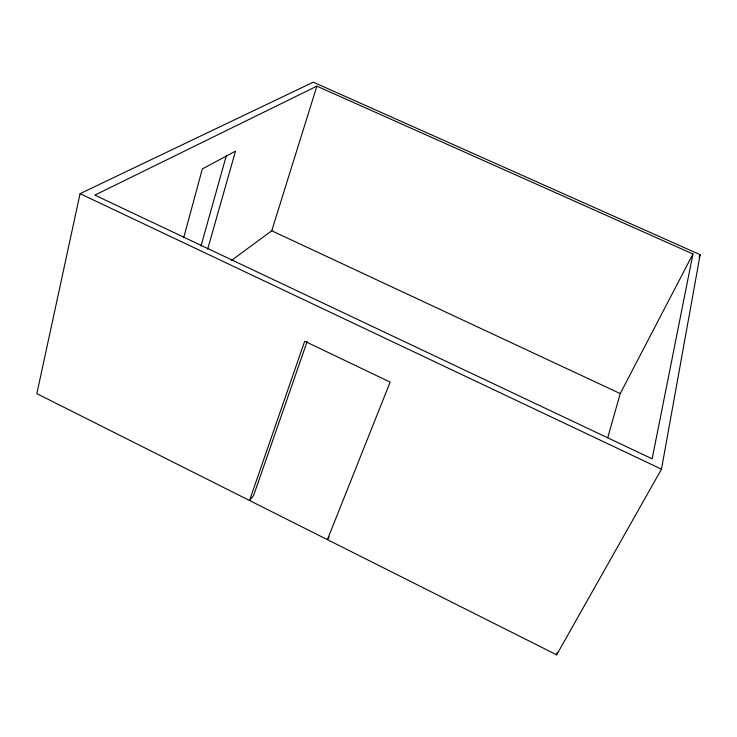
<?xml version="1.0" encoding="UTF-8"?>
<svg xmlns="http://www.w3.org/2000/svg" width="737" height="737" viewBox="0 0 737 737"><rect width="100%" height="100%" fill="white"/><g stroke="black" fill="none" stroke-linecap="round" stroke-linejoin="round"><path stroke-width="1.11" d="M661.476 469.183L700.15 254.716L313.299 82.157L80.066 193.665L36.85 393.632L556.647 654.843L661.476 469.183L80.066 193.665M692.937 254.007L652.153 458.829L94.843 195.121L316.892 86.155L692.937 254.007L620.241 393.586L607.675 437.879M183.67 237.811L202.316 168.948L235.508 151.103L207.668 249.18M556.647 654.843L557.246 652.632M200.989 246.029L226.333 155.599M231.326 260.53L271.732 230.782L316.892 86.155M307.172 341.471L253.602 495.494L249.511 500.497L304.713 341.203L390.131 382.125L327.403 539.641L329.153 536.96M699.091 256.743L700.15 254.716M271.732 230.782L620.241 393.586"/></g></svg>
